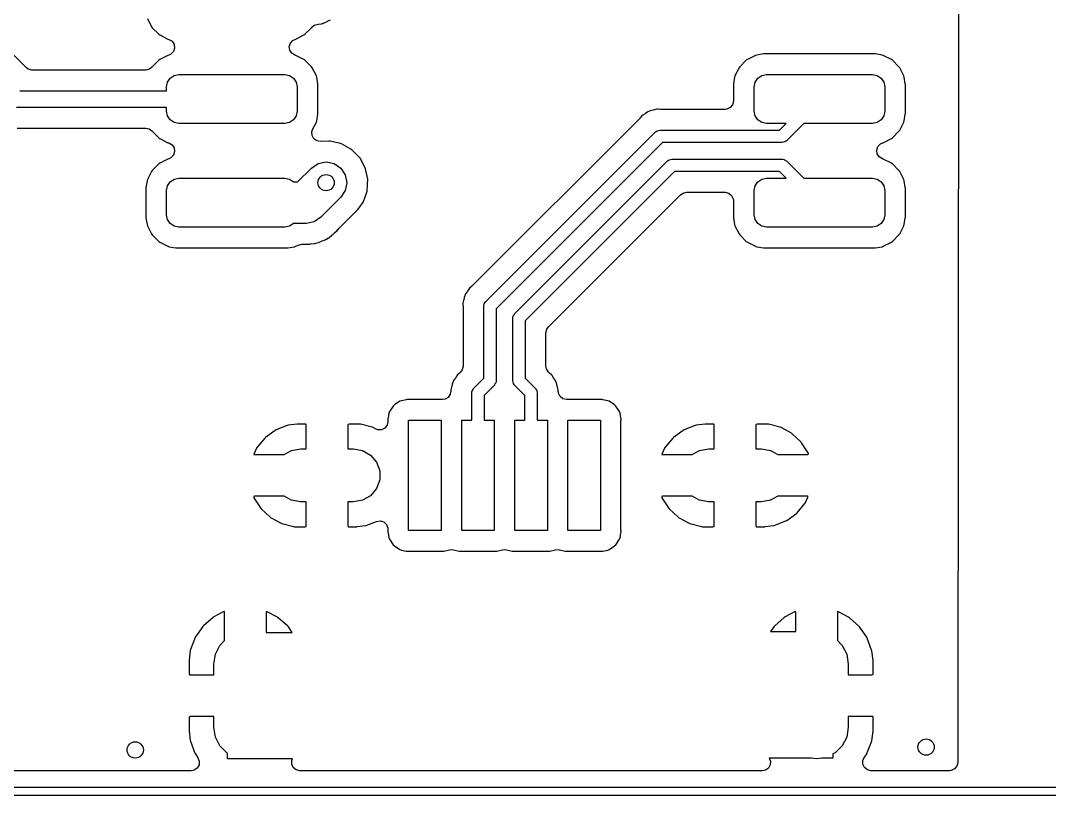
# Model space of a CAD drawing. Extents: x 0 to 4.25, y -4.33 to 0.
# Drawn here: x 1.3265 to 1.8229, y -4.3327 to -3.9587 of the extents above; entities that cross this region are included whole.
import ezdxf

# ---------------------------------------------------------------- set-up
doc = ezdxf.new("R2010")
doc.units = 0
doc.header["$MEASUREMENT"] = 0
doc.layers.add('BLACK', color=7, linetype='CONTINUOUS')

msp = doc.modelspace()

# ---------------------------------------------------------------- linework, layer by layer
at = {"layer": 'BLACK', "linetype": 'CONTINUOUS'}
for p, q in [((1.77953, -3.57802), (1.77861, -4.31675)), ((1.32911, -3.98142), (1.0812, -3.73351)), ((1.38768, -3.95773), (1.38968, -3.96166)), ((1.46704, -3.96194), (1.46817, -3.96096)), ((1.46817, -3.96096), (1.46941, -3.96053)), ((1.46941, -3.96053), (1.46999, -3.96044)), ((1.46999, -3.96044), (1.47017, -3.96041)), ((1.47017, -3.96041), (1.47174, -3.96022)), ((1.47174, -3.96022), (1.47216, -3.9601)), ((1.47216, -3.9601), (1.47225, -3.96008)), ((1.47225, -3.96008), (1.47228, -3.96007)), ((1.47228, -3.96007), (1.47246, -3.96002)), ((1.47246, -3.96002), (1.47249, -3.96001)), ((1.47249, -3.96001), (1.47258, -3.95997)), ((1.47258, -3.95997), (1.47299, -3.95983)), ((1.47299, -3.95983), (1.47438, -3.95908)), ((1.47438, -3.95908), (1.47454, -3.95899)), ((1.47454, -3.95899), (1.47604, -3.95828)), ((1.38968, -3.96166), (1.39004, -3.96215)), ((1.39004, -3.96215), (1.39316, -3.96527)), ((1.39316, -3.96527), (1.39366, -3.96563)), ((1.39366, -3.96563), (1.39759, -3.96764)), ((1.45926, -3.96764), (1.46319, -3.96563)), ((1.46319, -3.96563), (1.46369, -3.96527)), ((1.46369, -3.96527), (1.46681, -3.96215)), ((1.46681, -3.96215), (1.46683, -3.96213)), ((1.46683, -3.96213), (1.46688, -3.96208)), ((1.46688, -3.96208), (1.46703, -3.96193)), ((1.46703, -3.96193), (1.46704, -3.96194)), ((1.39759, -3.96764), (1.398, -3.96777)), ((1.398, -3.96777), (1.39953, -3.96868)), ((1.39953, -3.96868), (1.40051, -3.97017)), ((1.40051, -3.97017), (1.40075, -3.97193)), ((1.4561, -3.97122), (1.45665, -3.96952)), ((1.45665, -3.96952), (1.45788, -3.96824)), ((1.45788, -3.96824), (1.45885, -3.96777)), ((1.45885, -3.96777), (1.45926, -3.96764)), ((1.39759, -3.97551), (1.39366, -3.97752)), ((1.398, -3.97538), (1.39759, -3.97551)), ((1.39897, -3.97491), (1.398, -3.97538)), ((1.4002, -3.97363), (1.39897, -3.97491)), ((1.40075, -3.97193), (1.4002, -3.97363)), ((1.45634, -3.97298), (1.4561, -3.97122)), ((1.45732, -3.97447), (1.45634, -3.97298)), ((1.45885, -3.97538), (1.45732, -3.97447)), ((1.45926, -3.97551), (1.45885, -3.97538)), ((1.46319, -3.97752), (1.45926, -3.97551)), ((1.68105, -3.97551), (1.67712, -3.97752)), ((1.68163, -3.97532), (1.68105, -3.97551)), ((1.6849, -3.97481), (1.68163, -3.97532)), ((1.6852, -3.97478), (1.6849, -3.97481)), ((1.73858, -3.97478), (1.6852, -3.97478)), ((1.73888, -3.97481), (1.73858, -3.97478)), ((1.74215, -3.97532), (1.73888, -3.97481)), ((1.74273, -3.97551), (1.74215, -3.97532)), ((1.74666, -3.97752), (1.74273, -3.97551)), ((1.39316, -3.97788), (1.38982, -3.98122)), ((1.39366, -3.97752), (1.39316, -3.97788)), ((1.46369, -3.97788), (1.46319, -3.97752)), ((1.46681, -3.981), (1.46369, -3.97788)), ((1.46717, -3.98149), (1.46681, -3.981)), ((1.67351, -3.981), (1.67315, -3.98149)), ((1.67663, -3.97788), (1.67351, -3.981)), ((1.67712, -3.97752), (1.67663, -3.97788)), ((1.74715, -3.97788), (1.74666, -3.97752)), ((1.75027, -3.981), (1.74715, -3.97788)), ((1.75063, -3.98149), (1.75027, -3.981)), ((1.3302, -3.9822), (1.32911, -3.98142)), ((1.33194, -3.98259), (1.3302, -3.9822)), ((1.38684, -3.98259), (1.33194, -3.98259)), ((1.38874, -3.98212), (1.38684, -3.98259)), ((1.38979, -3.98119), (1.38874, -3.98212)), ((1.38982, -3.98122), (1.38979, -3.98119)), ((1.39866, -3.98649), (1.40057, -3.98521)), ((1.40057, -3.98521), (1.40283, -3.98476)), ((1.40283, -3.98476), (1.45402, -3.98476)), ((1.45402, -3.98476), (1.45628, -3.98521)), ((1.45628, -3.98521), (1.45819, -3.98649)), ((1.46917, -3.98542), (1.46717, -3.98149)), ((1.46936, -3.986), (1.46917, -3.98542)), ((1.46988, -3.98927), (1.46936, -3.986)), ((1.67095, -3.986), (1.67044, -3.98927)), ((1.67114, -3.98542), (1.67095, -3.986)), ((1.67315, -3.98149), (1.67114, -3.98542)), ((1.68212, -3.98649), (1.68404, -3.98521)), ((1.68404, -3.98521), (1.6863, -3.98476)), ((1.6863, -3.98476), (1.73748, -3.98476)), ((1.73748, -3.98476), (1.73974, -3.98521)), ((1.73974, -3.98521), (1.74166, -3.98649)), ((1.75264, -3.98542), (1.75063, -3.98149)), ((1.75283, -3.986), (1.75264, -3.98542)), ((1.75334, -3.98927), (1.75283, -3.986)), ((1.39693, -3.99067), (1.39738, -3.98841)), ((1.39693, -3.99257), (1.39693, -3.99067)), ((1.39738, -3.98841), (1.39866, -3.98649)), ((1.45819, -3.98649), (1.45947, -3.98841)), ((1.45947, -3.98841), (1.45992, -3.99067)), ((1.45992, -3.99067), (1.45992, -4.00248)), ((1.4699, -3.98957), (1.46988, -3.98927)), ((1.4699, -4.00358), (1.4699, -3.98957)), ((1.67044, -3.98927), (1.67041, -3.98957)), ((1.67041, -3.98957), (1.67041, -3.99756)), ((1.68039, -3.99067), (1.68084, -3.98841)), ((1.68039, -4.00248), (1.68039, -3.99067)), ((1.68084, -3.98841), (1.68212, -3.98649)), ((1.74166, -3.98649), (1.74294, -3.98841)), ((1.74294, -3.98841), (1.74339, -3.99067)), ((1.74339, -3.99067), (1.74339, -4.00248)), ((1.75337, -3.98957), (1.75334, -3.98927)), ((1.75337, -4.00358), (1.75337, -3.98957)), ((1.32615, -3.99257), (1.39693, -3.99257)), ((1.39693, -4.00057), (1.32449, -4.00057)), ((1.39693, -4.00248), (1.39693, -4.00057)), ((1.66891, -4.00069), (1.6673, -4.00146)), ((1.67002, -3.9993), (1.66891, -4.00069)), ((1.67041, -3.99756), (1.67002, -3.9993)), ((1.39738, -4.00474), (1.39693, -4.00248)), ((1.39866, -4.00666), (1.39738, -4.00474)), ((1.45947, -4.00474), (1.45819, -4.00666)), ((1.45992, -4.00248), (1.45947, -4.00474)), ((1.46936, -4.00715), (1.46988, -4.00388)), ((1.46988, -4.00388), (1.4699, -4.00358)), ((1.62518, -4.0059), (1.54428, -4.08679)), ((1.62541, -4.00564), (1.62518, -4.0059)), ((1.62619, -4.00471), (1.62541, -4.00564)), ((1.6267, -4.00428), (1.62619, -4.00471)), ((1.62775, -4.00368), (1.6267, -4.00428)), ((1.62804, -4.00349), (1.62775, -4.00368)), ((1.62903, -4.0028), (1.62804, -4.00349)), ((1.62986, -4.00241), (1.62903, -4.0028)), ((1.63071, -4.0021), (1.62986, -4.00241)), ((1.6319, -4.00189), (1.63071, -4.0021)), ((1.63224, -4.00182), (1.6319, -4.00189)), ((1.63341, -4.0015), (1.63224, -4.00182)), ((1.63408, -4.00144), (1.63341, -4.0015)), ((1.63528, -4.00155), (1.63408, -4.00144)), ((1.63563, -4.00156), (1.63528, -4.00155)), ((1.66641, -4.00156), (1.63563, -4.00156)), ((1.6673, -4.00146), (1.66641, -4.00156)), ((1.68084, -4.00474), (1.68039, -4.00248)), ((1.68212, -4.00666), (1.68084, -4.00474)), ((1.74294, -4.00474), (1.74166, -4.00666)), ((1.74339, -4.00248), (1.74294, -4.00474)), ((1.75283, -4.00715), (1.75334, -4.00388)), ((1.75334, -4.00388), (1.75337, -4.00358)), ((1.32487, -4.01056), (1.38684, -4.01056)), ((1.38684, -4.01056), (1.38858, -4.01095)), ((1.40057, -4.00794), (1.39866, -4.00666)), ((1.40283, -4.00839), (1.40057, -4.00794)), ((1.45402, -4.00839), (1.40283, -4.00839)), ((1.45628, -4.00794), (1.45402, -4.00839)), ((1.45819, -4.00666), (1.45628, -4.00794)), ((1.46737, -4.01127), (1.46917, -4.00773)), ((1.46917, -4.00773), (1.46936, -4.00715)), ((1.68404, -4.00794), (1.68212, -4.00666)), ((1.6863, -4.00839), (1.68404, -4.00794)), ((1.69581, -4.00839), (1.6863, -4.00839)), ((1.69266, -4.01154), (1.69581, -4.00839)), ((1.70434, -4.00839), (1.69604, -4.01669)), ((1.73748, -4.00839), (1.70434, -4.00839)), ((1.73974, -4.00794), (1.73748, -4.00839)), ((1.74166, -4.00666), (1.73974, -4.00794)), ((1.75063, -4.01166), (1.75264, -4.00773)), ((1.75264, -4.00773), (1.75283, -4.00715)), ((1.38858, -4.01095), (1.38979, -4.01196)), ((1.38979, -4.01196), (1.38982, -4.01193)), ((1.38982, -4.01193), (1.39316, -4.01527)), ((1.39316, -4.01527), (1.39366, -4.01563)), ((1.39366, -4.01563), (1.39759, -4.01764)), ((1.46698, -4.01244), (1.46737, -4.01127)), ((1.46709, -4.01422), (1.46698, -4.01244)), ((1.46796, -4.01577), (1.46709, -4.01422)), ((1.46942, -4.01679), (1.46796, -4.01577)), ((1.55081, -4.09437), (1.63276, -4.01243)), ((1.63276, -4.01243), (1.63291, -4.01232)), ((1.63291, -4.01232), (1.63295, -4.01225)), ((1.63295, -4.01225), (1.63308, -4.0122)), ((1.63308, -4.0122), (1.63362, -4.01183)), ((1.63362, -4.01183), (1.63427, -4.01177)), ((1.63427, -4.01177), (1.63489, -4.01154)), ((1.63489, -4.01154), (1.69266, -4.01154)), ((1.74273, -4.01764), (1.74666, -4.01563)), ((1.74666, -4.01563), (1.74715, -4.01527)), ((1.74715, -4.01527), (1.75027, -4.01215)), ((1.75027, -4.01215), (1.75063, -4.01166)), ((1.39759, -4.01764), (1.398, -4.01777)), ((1.398, -4.01777), (1.39953, -4.01868)), ((1.39953, -4.01868), (1.40051, -4.02017)), ((1.40051, -4.02017), (1.40075, -4.02193)), ((1.47118, -4.01708), (1.46942, -4.01679)), ((1.47524, -4.01683), (1.47118, -4.01708)), ((1.47579, -4.01687), (1.47524, -4.01683)), ((1.48083, -4.01801), (1.47579, -4.01687)), ((1.48134, -4.01821), (1.48083, -4.01801)), ((1.48586, -4.02072), (1.48134, -4.01821)), ((1.4863, -4.02105), (1.48586, -4.02072)), ((1.63614, -4.01757), (1.55596, -4.09775)), ((1.6939, -4.01757), (1.63614, -4.01757)), ((1.69452, -4.01735), (1.6939, -4.01757)), ((1.69518, -4.01729), (1.69452, -4.01735)), ((1.69572, -4.01691), (1.69518, -4.01729)), ((1.69584, -4.01687), (1.69572, -4.01691)), ((1.69588, -4.0168), (1.69584, -4.01687)), ((1.69604, -4.01669), (1.69588, -4.0168)), ((1.73957, -4.02122), (1.74012, -4.01952)), ((1.74012, -4.01952), (1.74135, -4.01824)), ((1.74135, -4.01824), (1.74231, -4.01777)), ((1.74231, -4.01777), (1.74273, -4.01764)), ((1.39759, -4.02551), (1.39366, -4.02752)), ((1.398, -4.02538), (1.39759, -4.02551)), ((1.39897, -4.02491), (1.398, -4.02538)), ((1.4002, -4.02363), (1.39897, -4.02491)), ((1.40075, -4.02193), (1.4002, -4.02363)), ((1.48993, -4.02472), (1.4863, -4.02105)), ((1.49026, -4.02517), (1.48993, -4.02472)), ((1.49271, -4.02971), (1.49026, -4.02517)), ((1.64008, -4.0258), (1.6407, -4.02557)), ((1.6407, -4.02557), (1.6939, -4.02557)), ((1.6939, -4.02557), (1.69409, -4.02561)), ((1.69409, -4.02561), (1.69417, -4.02559)), ((1.69417, -4.02559), (1.69429, -4.02564)), ((1.69429, -4.02564), (1.69494, -4.02576)), ((1.69494, -4.02576), (1.69544, -4.02618)), ((1.73981, -4.02298), (1.73957, -4.02122)), ((1.74079, -4.02447), (1.73981, -4.02298)), ((1.74231, -4.02538), (1.74079, -4.02447)), ((1.74273, -4.02551), (1.74231, -4.02538)), ((1.74666, -4.02752), (1.74273, -4.02551)), ((1.39316, -4.02788), (1.39004, -4.031)), ((1.39366, -4.02752), (1.39316, -4.02788)), ((1.46011, -4.03657), (1.46683, -4.02986)), ((1.46683, -4.02986), (1.47007, -4.02769)), ((1.47007, -4.02769), (1.4739, -4.02693)), ((1.4739, -4.02693), (1.47772, -4.02769)), ((1.47772, -4.02769), (1.48097, -4.02986)), ((1.48097, -4.02986), (1.48314, -4.0331)), ((1.4929, -4.03023), (1.49271, -4.02971)), ((1.49398, -4.03528), (1.4929, -4.03023)), ((1.56484, -4.10018), (1.63857, -4.02646)), ((1.63857, -4.02646), (1.63872, -4.02635)), ((1.63872, -4.02635), (1.63876, -4.02628)), ((1.63876, -4.02628), (1.63889, -4.02623)), ((1.63889, -4.02623), (1.63943, -4.02586)), ((1.63943, -4.02586), (1.64008, -4.0258)), ((1.69544, -4.02618), (1.69604, -4.02646)), ((1.69604, -4.02646), (1.70434, -4.03476)), ((1.74715, -4.02788), (1.74666, -4.02752)), ((1.75027, -4.031), (1.74715, -4.02788)), ((1.38768, -4.03542), (1.38749, -4.036)), ((1.38968, -4.03149), (1.38768, -4.03542)), ((1.39004, -4.031), (1.38968, -4.03149)), ((1.39866, -4.03649), (1.40057, -4.03521)), ((1.40057, -4.03521), (1.40283, -4.03476)), ((1.40283, -4.03476), (1.45402, -4.03476)), ((1.45402, -4.03476), (1.45628, -4.03521)), ((1.45628, -4.03521), (1.45819, -4.03649)), ((1.48314, -4.0331), (1.4839, -4.03693)), ((1.49402, -4.03583), (1.49398, -4.03528)), ((1.64195, -4.0316), (1.56999, -4.10356)), ((1.69266, -4.0316), (1.64195, -4.0316)), ((1.68212, -4.03649), (1.68404, -4.03521)), ((1.68404, -4.03521), (1.6863, -4.03476)), ((1.6863, -4.03476), (1.69581, -4.03476)), ((1.69581, -4.03476), (1.69266, -4.0316)), ((1.70434, -4.03476), (1.73748, -4.03476)), ((1.73748, -4.03476), (1.73974, -4.03521)), ((1.73974, -4.03521), (1.74166, -4.03649)), ((1.75063, -4.03149), (1.75027, -4.031)), ((1.75264, -4.03542), (1.75063, -4.03149)), ((1.75283, -4.036), (1.75264, -4.03542)), ((1.38697, -4.03927), (1.38695, -4.03957)), ((1.38695, -4.03957), (1.38695, -4.05358)), ((1.38749, -4.036), (1.38697, -4.03927)), ((1.39693, -4.04067), (1.39738, -4.03841)), ((1.39693, -4.05248), (1.39693, -4.04067)), ((1.39738, -4.03841), (1.39866, -4.03649)), ((1.45819, -4.03649), (1.45825, -4.03657)), ((1.45825, -4.03657), (1.46011, -4.03657)), ((1.4839, -4.03693), (1.48314, -4.04076)), ((1.49363, -4.04099), (1.49387, -4.03782)), ((1.49387, -4.03782), (1.49388, -4.03772)), ((1.49388, -4.03772), (1.49392, -4.03726)), ((1.49388, -4.03772), (1.49388, -4.03772)), ((1.49392, -4.03721), (1.49393, -4.03696)), ((1.49392, -4.03726), (1.49392, -4.03721)), ((1.49393, -4.03696), (1.49402, -4.03583)), ((1.68039, -4.04067), (1.68084, -4.03841)), ((1.68039, -4.05248), (1.68039, -4.04067)), ((1.68084, -4.03841), (1.68212, -4.03649)), ((1.74166, -4.03649), (1.74294, -4.03841)), ((1.74294, -4.03841), (1.74339, -4.04067)), ((1.74339, -4.04067), (1.74339, -4.05248)), ((1.75334, -4.03927), (1.75283, -4.036)), ((1.75337, -4.03957), (1.75334, -4.03927)), ((1.75337, -4.05358), (1.75337, -4.03957)), ((1.48097, -4.044), (1.47132, -4.05365)), ((1.48314, -4.04076), (1.48097, -4.044)), ((1.4917, -4.04636), (1.49282, -4.04339)), ((1.49282, -4.04338), (1.49291, -4.04309)), ((1.49282, -4.04339), (1.49282, -4.04338)), ((1.49291, -4.04309), (1.49301, -4.04292)), ((1.493, -4.04291), (1.49351, -4.04153)), ((1.49301, -4.04292), (1.493, -4.04291)), ((1.49351, -4.04153), (1.49363, -4.04099)), ((1.58114, -4.10653), (1.64491, -4.04276)), ((1.64491, -4.04276), (1.64642, -4.04181)), ((1.64642, -4.04181), (1.64774, -4.04159)), ((1.64774, -4.04159), (1.66641, -4.04159)), ((1.66641, -4.04159), (1.66815, -4.04198)), ((1.66815, -4.04198), (1.66954, -4.04309)), ((1.66954, -4.04309), (1.67031, -4.0447)), ((1.67031, -4.0447), (1.67041, -4.04559)), ((1.67041, -4.04559), (1.67041, -4.05358)), ((1.48018, -4.05891), (1.48894, -4.05014)), ((1.48894, -4.05014), (1.48912, -4.04993)), ((1.48912, -4.04993), (1.49024, -4.04844)), ((1.49024, -4.04844), (1.49025, -4.04843)), ((1.49025, -4.04843), (1.49042, -4.04818)), ((1.49042, -4.04818), (1.49056, -4.04804)), ((1.49055, -4.04803), (1.49144, -4.04685)), ((1.49056, -4.04804), (1.49055, -4.04803)), ((1.49144, -4.04685), (1.4917, -4.04636)), ((1.38695, -4.05358), (1.38697, -4.05388)), ((1.38697, -4.05388), (1.38749, -4.05715)), ((1.39738, -4.05474), (1.39693, -4.05248)), ((1.39866, -4.05666), (1.39738, -4.05474)), ((1.47132, -4.05365), (1.46808, -4.05581)), ((1.67041, -4.05358), (1.67044, -4.05388)), ((1.67044, -4.05388), (1.67095, -4.05715)), ((1.68084, -4.05474), (1.68039, -4.05248)), ((1.68212, -4.05666), (1.68084, -4.05474)), ((1.74294, -4.05474), (1.74166, -4.05666)), ((1.74339, -4.05248), (1.74294, -4.05474)), ((1.75283, -4.05715), (1.75334, -4.05388)), ((1.75334, -4.05388), (1.75337, -4.05358)), ((1.38749, -4.05715), (1.38768, -4.05773)), ((1.38768, -4.05773), (1.38968, -4.06166)), ((1.40057, -4.05794), (1.39866, -4.05666)), ((1.40283, -4.05839), (1.40057, -4.05794)), ((1.45402, -4.05839), (1.40283, -4.05839)), ((1.45628, -4.05794), (1.45402, -4.05839)), ((1.45819, -4.05666), (1.45628, -4.05794)), ((1.45825, -4.05657), (1.45819, -4.05666)), ((1.46425, -4.05657), (1.45825, -4.05657)), ((1.46808, -4.05581), (1.46425, -4.05657)), ((1.47795, -4.06115), (1.47925, -4.06003)), ((1.47925, -4.06003), (1.47962, -4.05961)), ((1.47962, -4.05961), (1.47965, -4.05956)), ((1.47965, -4.05956), (1.48018, -4.05891)), ((1.67095, -4.05715), (1.67114, -4.05773)), ((1.67114, -4.05773), (1.67315, -4.06166)), ((1.68404, -4.05794), (1.68212, -4.05666)), ((1.6863, -4.05839), (1.68404, -4.05794)), ((1.73748, -4.05839), (1.6863, -4.05839)), ((1.73974, -4.05794), (1.73748, -4.05839)), ((1.74166, -4.05666), (1.73974, -4.05794)), ((1.75063, -4.06166), (1.75264, -4.05773)), ((1.75264, -4.05773), (1.75283, -4.05715)), ((1.38968, -4.06166), (1.39004, -4.06215)), ((1.39004, -4.06215), (1.39316, -4.06527)), ((1.39316, -4.06527), (1.39366, -4.06563)), ((1.47017, -4.06583), (1.47165, -4.06516)), ((1.47165, -4.06516), (1.47194, -4.06504)), ((1.47194, -4.06504), (1.47347, -4.06449)), ((1.47347, -4.06449), (1.47395, -4.06423)), ((1.47395, -4.06423), (1.47406, -4.06416)), ((1.47406, -4.06416), (1.47476, -4.06375)), ((1.47476, -4.06375), (1.47487, -4.0637)), ((1.47487, -4.0637), (1.47534, -4.0634)), ((1.47534, -4.0634), (1.47657, -4.06234)), ((1.47657, -4.06234), (1.47682, -4.06214)), ((1.47682, -4.06214), (1.47716, -4.06189)), ((1.47716, -4.06189), (1.47739, -4.0617)), ((1.47739, -4.0617), (1.47774, -4.06135)), ((1.47774, -4.06135), (1.47795, -4.06115)), ((1.67315, -4.06166), (1.67351, -4.06215)), ((1.67351, -4.06215), (1.67663, -4.06527)), ((1.67663, -4.06527), (1.67712, -4.06563)), ((1.74666, -4.06563), (1.74715, -4.06527)), ((1.74715, -4.06527), (1.75027, -4.06215)), ((1.75027, -4.06215), (1.75063, -4.06166)), ((1.39366, -4.06563), (1.39759, -4.06764)), ((1.39759, -4.06764), (1.39817, -4.06783)), ((1.39817, -4.06783), (1.40143, -4.06834)), ((1.40143, -4.06834), (1.40174, -4.06837)), ((1.40174, -4.06837), (1.45511, -4.06837)), ((1.45511, -4.06837), (1.45542, -4.06834)), ((1.45542, -4.06834), (1.45868, -4.06783)), ((1.45868, -4.06783), (1.45926, -4.06764)), ((1.45926, -4.06764), (1.46038, -4.06707)), ((1.46038, -4.06707), (1.4621, -4.06663)), ((1.4621, -4.06663), (1.46251, -4.06665)), ((1.46251, -4.06665), (1.46291, -4.06668)), ((1.46291, -4.06668), (1.46477, -4.06656)), ((1.46477, -4.06656), (1.46502, -4.06656)), ((1.46502, -4.06656), (1.46555, -4.06656)), ((1.46555, -4.06656), (1.46582, -4.06654)), ((1.46582, -4.06654), (1.46613, -4.06649)), ((1.46613, -4.06649), (1.46645, -4.06646)), ((1.46645, -4.06646), (1.46807, -4.06636)), ((1.46807, -4.06636), (1.46861, -4.06625)), ((1.46861, -4.06625), (1.46873, -4.0662)), ((1.46873, -4.0662), (1.46952, -4.06601)), ((1.46952, -4.06601), (1.46964, -4.06599)), ((1.46964, -4.06599), (1.47017, -4.06583)), ((1.67712, -4.06563), (1.68105, -4.06764)), ((1.68105, -4.06764), (1.68163, -4.06783)), ((1.68163, -4.06783), (1.6849, -4.06834)), ((1.6849, -4.06834), (1.6852, -4.06837)), ((1.6852, -4.06837), (1.73858, -4.06837)), ((1.73858, -4.06837), (1.73888, -4.06834)), ((1.73888, -4.06834), (1.74215, -4.06783)), ((1.74215, -4.06783), (1.74273, -4.06764)), ((1.74273, -4.06764), (1.74666, -4.06563)), ((1.54187, -4.08966), (1.54118, -4.09065)), ((1.54206, -4.08936), (1.54187, -4.08966)), ((1.54267, -4.08832), (1.54206, -4.08936)), ((1.5431, -4.0878), (1.54267, -4.08832)), ((1.54402, -4.08703), (1.5431, -4.0878)), ((1.54428, -4.08679), (1.54402, -4.08703)), ((1.53989, -4.09502), (1.53983, -4.0957)), ((1.5402, -4.09386), (1.53989, -4.09502)), ((1.54028, -4.09352), (1.5402, -4.09386)), ((1.54049, -4.09233), (1.54028, -4.09352)), ((1.5408, -4.09147), (1.54049, -4.09233)), ((1.54118, -4.09065), (1.5408, -4.09147)), ((1.55011, -4.09547), (1.55054, -4.09497)), ((1.55054, -4.09497), (1.55081, -4.09437)), ((1.53983, -4.0957), (1.53994, -4.0969)), ((1.53994, -4.0969), (1.53995, -4.09725)), ((1.53995, -4.09725), (1.53995, -4.12553)), ((1.54993, -4.0965), (1.54996, -4.09632)), ((1.54993, -4.13132), (1.54993, -4.0965)), ((1.54994, -4.09624), (1.55, -4.09612)), ((1.54996, -4.09632), (1.54994, -4.09624)), ((1.55, -4.09612), (1.55011, -4.09547)), ((1.55596, -4.09775), (1.55596, -4.13257)), ((1.56457, -4.10078), (1.56484, -4.10018)), ((1.56396, -4.10232), (1.56399, -4.10213)), ((1.56396, -4.13257), (1.56396, -4.10232)), ((1.56397, -4.10205), (1.56403, -4.10193)), ((1.56399, -4.10213), (1.56397, -4.10205)), ((1.56403, -4.10193), (1.56414, -4.10128)), ((1.56414, -4.10128), (1.56457, -4.10078)), ((1.56999, -4.10356), (1.56999, -4.13132)), ((1.57997, -4.10935), (1.58037, -4.10762)), ((1.57997, -4.12553), (1.57997, -4.10935)), ((1.58037, -4.10762), (1.58114, -4.10653)), ((1.53732, -4.12964), (1.53689, -4.13016)), ((1.53824, -4.12887), (1.53732, -4.12964)), ((1.5385, -4.12863), (1.53824, -4.12887)), ((1.53878, -4.12835), (1.5385, -4.12863)), ((1.53955, -4.12726), (1.53878, -4.12835)), ((1.53995, -4.12553), (1.53955, -4.12726)), ((1.5802, -4.12685), (1.57997, -4.12553)), ((1.58114, -4.12835), (1.5802, -4.12685)), ((1.58142, -4.12863), (1.58114, -4.12835)), ((1.58168, -4.12887), (1.58142, -4.12863)), ((1.5826, -4.12964), (1.58168, -4.12887)), ((1.58304, -4.13016), (1.5826, -4.12964)), ((1.53471, -4.13417), (1.5345, -4.13536)), ((1.53502, -4.13331), (1.53471, -4.13417)), ((1.5354, -4.13249), (1.53502, -4.13331)), ((1.53609, -4.1315), (1.5354, -4.13249)), ((1.53628, -4.13121), (1.53609, -4.1315)), ((1.53689, -4.13016), (1.53628, -4.13121)), ((1.54503, -4.13621), (1.54993, -4.13132)), ((1.55508, -4.1347), (1.55018, -4.1396)), ((1.55536, -4.1341), (1.55508, -4.1347)), ((1.55578, -4.1336), (1.55536, -4.1341)), ((1.55589, -4.13295), (1.55578, -4.1336)), ((1.55595, -4.13283), (1.55589, -4.13295)), ((1.55596, -4.13257), (1.55593, -4.13275)), ((1.55593, -4.13275), (1.55595, -4.13283)), ((1.56419, -4.13318), (1.56396, -4.13257)), ((1.56424, -4.13384), (1.56419, -4.13318)), ((1.56462, -4.13438), (1.56424, -4.13384)), ((1.56467, -4.1345), (1.56462, -4.13438)), ((1.56474, -4.13454), (1.56467, -4.1345)), ((1.56484, -4.1347), (1.56474, -4.13454)), ((1.56974, -4.1396), (1.56484, -4.1347)), ((1.56999, -4.13132), (1.57489, -4.13621)), ((1.58364, -4.13121), (1.58304, -4.13016)), ((1.58383, -4.1315), (1.58364, -4.13121)), ((1.58452, -4.13249), (1.58383, -4.1315)), ((1.5849, -4.13331), (1.58452, -4.13249)), ((1.58522, -4.13417), (1.5849, -4.13331)), ((1.58543, -4.13536), (1.58522, -4.13417)), ((1.53379, -4.13907), (1.5328, -4.14055)), ((1.53395, -4.13788), (1.53379, -4.13907)), ((1.53402, -4.13789), (1.53395, -4.13788)), ((1.53411, -4.13687), (1.53402, -4.13789)), ((1.53442, -4.1357), (1.53411, -4.13687)), ((1.5345, -4.13536), (1.53442, -4.1357)), ((1.54415, -4.13835), (1.54418, -4.13816)), ((1.54415, -4.15163), (1.54415, -4.13835)), ((1.54416, -4.13808), (1.54422, -4.13796)), ((1.54418, -4.13816), (1.54416, -4.13808)), ((1.54422, -4.13796), (1.54433, -4.13732)), ((1.54433, -4.13732), (1.54476, -4.13681)), ((1.54476, -4.13681), (1.54503, -4.13621)), ((1.55018, -4.1396), (1.55018, -4.15163)), ((1.56974, -4.15163), (1.56974, -4.1396)), ((1.57489, -4.13621), (1.575, -4.13637)), ((1.575, -4.13637), (1.57507, -4.13641)), ((1.57507, -4.13641), (1.57511, -4.13653)), ((1.57511, -4.13653), (1.57549, -4.13707)), ((1.57549, -4.13707), (1.57555, -4.13773)), ((1.57555, -4.13773), (1.57577, -4.13835)), ((1.57577, -4.13835), (1.57577, -4.15163)), ((1.5855, -4.1357), (1.58543, -4.13536)), ((1.58581, -4.13687), (1.5855, -4.1357)), ((1.5859, -4.13789), (1.58581, -4.13687)), ((1.58593, -4.13788), (1.5859, -4.13789)), ((1.58598, -4.13854), (1.58593, -4.13788)), ((1.58675, -4.14015), (1.58598, -4.13854)), ((1.50629, -4.14476), (1.50451, -4.14742)), ((1.50683, -4.14422), (1.50629, -4.14476)), ((1.50949, -4.14245), (1.50683, -4.14422)), ((1.51019, -4.14216), (1.50949, -4.14245)), ((1.51253, -4.14169), (1.51019, -4.14216)), ((1.51291, -4.14165), (1.51253, -4.14169)), ((1.53004, -4.14165), (1.51291, -4.14165)), ((1.53127, -4.14146), (1.53004, -4.14165)), ((1.5328, -4.14055), (1.53127, -4.14146)), ((1.58814, -4.14126), (1.58675, -4.14015)), ((1.58988, -4.14165), (1.58814, -4.14126)), ((1.60701, -4.14165), (1.58988, -4.14165)), ((1.60739, -4.14169), (1.60701, -4.14165)), ((1.60974, -4.14216), (1.60739, -4.14169)), ((1.61044, -4.14245), (1.60974, -4.14216)), ((1.61309, -4.14422), (1.61044, -4.14245)), ((1.61363, -4.14476), (1.61309, -4.14422)), ((1.61541, -4.14742), (1.61363, -4.14476)), ((1.50422, -4.14812), (1.50376, -4.15046)), ((1.50451, -4.14742), (1.50422, -4.14812)), ((1.6157, -4.14812), (1.61541, -4.14742)), ((1.61616, -4.15046), (1.6157, -4.14812)), ((1.4551, -4.15413), (1.44974, -4.15625)), ((1.45557, -4.15401), (1.4551, -4.15413)), ((1.45986, -4.15347), (1.45557, -4.15401)), ((1.4601, -4.15345), (1.45986, -4.15347)), ((1.46399, -4.15345), (1.4601, -4.15345)), ((1.46413, -4.15356), (1.46399, -4.15345)), ((1.4642, -4.15376), (1.46413, -4.15356)), ((1.46429, -4.15405), (1.4642, -4.15376)), ((1.46429, -4.16541), (1.46429, -4.15405)), ((1.48447, -4.15361), (1.48437, -4.15376)), ((1.48437, -4.15376), (1.48437, -4.16541)), ((1.48496, -4.15345), (1.48447, -4.15361)), ((1.49001, -4.15345), (1.48496, -4.15345)), ((1.49049, -4.15351), (1.49001, -4.15345)), ((1.49607, -4.15495), (1.49049, -4.15351)), ((1.50332, -4.15405), (1.50221, -4.15545)), ((1.50372, -4.15232), (1.50332, -4.15405)), ((1.50376, -4.15046), (1.50372, -4.15084)), ((1.50372, -4.15084), (1.50372, -4.15232)), ((1.5137, -4.20478), (1.5137, -4.15163)), ((1.5137, -4.15163), (1.52945, -4.15163)), ((1.52945, -4.15163), (1.52945, -4.20478)), ((1.53929, -4.20478), (1.53929, -4.15163)), ((1.53929, -4.15163), (1.54415, -4.15163)), ((1.55018, -4.15163), (1.55504, -4.15163)), ((1.55504, -4.15163), (1.55504, -4.20478)), ((1.56488, -4.20478), (1.56488, -4.15163)), ((1.56488, -4.15163), (1.56974, -4.15163)), ((1.57577, -4.15163), (1.58063, -4.15163)), ((1.58063, -4.15163), (1.58063, -4.20478)), ((1.59047, -4.20478), (1.59047, -4.15163)), ((1.59047, -4.15163), (1.60622, -4.15163)), ((1.60622, -4.15163), (1.60622, -4.20478)), ((1.61606, -4.20478), (1.61606, -4.15163)), ((1.61606, -4.15163), (1.6162, -4.15163)), ((1.6162, -4.15084), (1.61616, -4.15046)), ((1.6162, -4.15163), (1.6162, -4.15084)), ((1.65195, -4.15413), (1.64659, -4.15625)), ((1.65243, -4.15401), (1.65195, -4.15413)), ((1.65671, -4.15347), (1.65243, -4.15401)), ((1.65695, -4.15345), (1.65671, -4.15347)), ((1.66084, -4.15345), (1.65695, -4.15345)), ((1.66098, -4.15356), (1.66084, -4.15345)), ((1.66105, -4.15376), (1.66098, -4.15356)), ((1.66114, -4.15405), (1.66105, -4.15376)), ((1.66114, -4.16541), (1.66114, -4.15405)), ((1.68133, -4.15361), (1.68122, -4.15376)), ((1.68122, -4.15376), (1.68122, -4.16541)), ((1.68181, -4.15345), (1.68133, -4.15361)), ((1.68686, -4.15345), (1.68181, -4.15345)), ((1.68734, -4.15351), (1.68686, -4.15345)), ((1.69292, -4.15495), (1.68734, -4.15351)), ((1.44931, -4.15649), (1.44465, -4.15987)), ((1.44974, -4.15625), (1.44931, -4.15649)), ((1.49653, -4.15513), (1.49607, -4.15495)), ((1.49779, -4.15582), (1.49653, -4.15513)), ((1.49883, -4.15622), (1.49779, -4.15582)), ((1.50061, -4.15622), (1.49883, -4.15622)), ((1.50221, -4.15545), (1.50061, -4.15622)), ((1.64617, -4.15649), (1.6415, -4.15987)), ((1.64659, -4.15625), (1.64617, -4.15649)), ((1.69338, -4.15513), (1.69292, -4.15495)), ((1.69843, -4.1579), (1.69338, -4.15513)), ((1.69882, -4.15819), (1.69843, -4.1579)), ((1.70302, -4.16213), (1.69882, -4.15819)), ((1.44062, -4.16465), (1.44036, -4.16506)), ((1.4443, -4.16021), (1.44062, -4.16465)), ((1.44465, -4.15987), (1.4443, -4.16021)), ((1.63747, -4.16465), (1.63721, -4.16506)), ((1.64115, -4.16021), (1.63747, -4.16465)), ((1.6415, -4.15987), (1.64115, -4.16021)), ((1.70333, -4.16251), (1.70302, -4.16213)), ((1.70642, -4.16738), (1.70333, -4.16251)), ((1.43914, -4.16765), (1.43909, -4.16807)), ((1.43909, -4.16807), (1.4393, -4.16817)), ((1.44036, -4.16506), (1.43914, -4.16765)), ((1.4393, -4.16817), (1.45372, -4.16817)), ((1.45372, -4.16817), (1.45716, -4.16619)), ((1.45716, -4.16619), (1.46154, -4.16541)), ((1.46154, -4.16541), (1.46429, -4.16541)), ((1.48437, -4.16541), (1.48713, -4.16541)), ((1.48713, -4.16541), (1.4915, -4.16619)), ((1.4915, -4.16619), (1.49535, -4.16841)), ((1.49535, -4.16841), (1.49821, -4.17181)), ((1.63599, -4.16765), (1.63594, -4.16807)), ((1.63594, -4.16807), (1.63615, -4.16817)), ((1.63721, -4.16506), (1.63599, -4.16765)), ((1.63615, -4.16817), (1.65057, -4.16817)), ((1.65057, -4.16817), (1.65401, -4.16619)), ((1.65401, -4.16619), (1.65839, -4.16541)), ((1.65839, -4.16541), (1.66114, -4.16541)), ((1.68122, -4.16541), (1.68398, -4.16541)), ((1.68398, -4.16541), (1.68835, -4.16619)), ((1.68835, -4.16619), (1.69179, -4.16817)), ((1.69179, -4.16817), (1.70617, -4.16817)), ((1.70617, -4.16817), (1.70657, -4.16804)), ((1.70657, -4.16768), (1.70642, -4.16738)), ((1.70657, -4.16804), (1.70657, -4.16768)), ((1.49821, -4.17181), (1.49973, -4.17599)), ((1.49973, -4.17599), (1.49973, -4.18043)), ((1.49821, -4.18461), (1.49535, -4.18801)), ((1.49973, -4.18043), (1.49821, -4.18461)), ((1.43935, -4.18825), (1.43895, -4.18838)), ((1.43895, -4.18838), (1.43895, -4.18874)), ((1.43895, -4.18874), (1.43909, -4.18904)), ((1.43909, -4.18904), (1.44218, -4.19391)), ((1.45372, -4.18825), (1.43935, -4.18825)), ((1.45716, -4.19023), (1.45372, -4.18825)), ((1.49535, -4.18801), (1.4915, -4.19023)), ((1.6362, -4.18825), (1.6358, -4.18838)), ((1.6358, -4.18838), (1.6358, -4.18874)), ((1.6358, -4.18874), (1.63594, -4.18904)), ((1.63594, -4.18904), (1.63903, -4.19391)), ((1.65057, -4.18825), (1.6362, -4.18825)), ((1.65401, -4.19023), (1.65057, -4.18825)), ((1.69179, -4.18825), (1.68835, -4.19023)), ((1.70621, -4.18825), (1.69179, -4.18825)), ((1.70515, -4.19136), (1.70637, -4.18877)), ((1.70642, -4.18835), (1.70621, -4.18825)), ((1.70637, -4.18877), (1.70642, -4.18835)), ((1.44218, -4.19391), (1.44249, -4.19428)), ((1.44249, -4.19428), (1.44669, -4.19823)), ((1.46154, -4.191), (1.45716, -4.19023)), ((1.46429, -4.191), (1.46154, -4.191)), ((1.46429, -4.20266), (1.46429, -4.191)), ((1.48713, -4.191), (1.48437, -4.191)), ((1.48437, -4.191), (1.48437, -4.20237)), ((1.4915, -4.19023), (1.48713, -4.191)), ((1.63903, -4.19391), (1.63934, -4.19428)), ((1.63934, -4.19428), (1.64354, -4.19823)), ((1.65839, -4.191), (1.65401, -4.19023)), ((1.66114, -4.191), (1.65839, -4.191)), ((1.66114, -4.20266), (1.66114, -4.191)), ((1.68398, -4.191), (1.68122, -4.191)), ((1.68122, -4.191), (1.68122, -4.20237)), ((1.68835, -4.19023), (1.68398, -4.191)), ((1.70121, -4.19621), (1.70489, -4.19177)), ((1.70489, -4.19177), (1.70515, -4.19136)), ((1.44669, -4.19823), (1.44708, -4.19851)), ((1.44708, -4.19851), (1.45213, -4.20129)), ((1.64354, -4.19823), (1.64394, -4.19851)), ((1.64394, -4.19851), (1.64898, -4.20129)), ((1.6962, -4.19993), (1.70086, -4.19654)), ((1.70086, -4.19654), (1.70121, -4.19621)), ((1.45213, -4.20129), (1.45259, -4.20147)), ((1.45259, -4.20147), (1.45817, -4.2029)), ((1.45817, -4.2029), (1.45865, -4.20296)), ((1.45865, -4.20296), (1.4637, -4.20296)), ((1.4637, -4.20296), (1.46419, -4.20281)), ((1.46419, -4.20281), (1.46429, -4.20266)), ((1.48437, -4.20237), (1.48453, -4.20286)), ((1.48453, -4.20286), (1.48467, -4.20296)), ((1.48467, -4.20296), (1.48856, -4.20296)), ((1.48856, -4.20296), (1.48881, -4.20295)), ((1.48881, -4.20295), (1.49309, -4.20241)), ((1.49309, -4.20241), (1.49356, -4.20229)), ((1.49356, -4.20229), (1.49825, -4.20043)), ((1.49825, -4.20043), (1.50001, -4.20016)), ((1.50001, -4.20016), (1.50171, -4.20068)), ((1.50171, -4.20068), (1.50302, -4.20189)), ((1.50302, -4.20189), (1.50367, -4.20354)), ((1.50367, -4.20354), (1.50372, -4.20415)), ((1.50372, -4.20415), (1.50372, -4.20557)), ((1.64898, -4.20129), (1.64944, -4.20147)), ((1.64944, -4.20147), (1.65502, -4.2029)), ((1.65502, -4.2029), (1.65551, -4.20296)), ((1.65551, -4.20296), (1.66055, -4.20296)), ((1.66055, -4.20296), (1.66104, -4.20281)), ((1.66104, -4.20281), (1.66114, -4.20266)), ((1.68122, -4.20237), (1.68138, -4.20286)), ((1.68138, -4.20286), (1.68152, -4.20296)), ((1.68152, -4.20296), (1.68541, -4.20296)), ((1.68541, -4.20296), (1.68566, -4.20295)), ((1.68566, -4.20295), (1.68994, -4.20241)), ((1.68994, -4.20241), (1.69041, -4.20229)), ((1.69041, -4.20229), (1.69577, -4.20017)), ((1.69577, -4.20017), (1.6962, -4.19993)), ((1.50372, -4.20557), (1.50376, -4.20596)), ((1.50376, -4.20596), (1.50422, -4.2083)), ((1.50422, -4.2083), (1.50451, -4.209)), ((1.50451, -4.209), (1.50629, -4.21166)), ((1.52945, -4.20478), (1.5137, -4.20478)), ((1.55504, -4.20478), (1.53929, -4.20478)), ((1.58063, -4.20478), (1.56488, -4.20478)), ((1.60622, -4.20478), (1.59047, -4.20478)), ((1.61363, -4.21166), (1.61541, -4.209)), ((1.61541, -4.209), (1.6157, -4.2083)), ((1.6157, -4.2083), (1.61616, -4.20596)), ((1.6162, -4.20478), (1.61606, -4.20478)), ((1.61616, -4.20596), (1.6162, -4.20557)), ((1.6162, -4.20557), (1.6162, -4.20478)), ((1.50629, -4.21166), (1.50683, -4.21219)), ((1.50683, -4.21219), (1.50949, -4.21397)), ((1.50949, -4.21397), (1.51019, -4.21426)), ((1.51019, -4.21426), (1.51253, -4.21473)), ((1.53062, -4.21473), (1.53335, -4.21418)), ((1.53335, -4.21418), (1.53336, -4.21422)), ((1.53336, -4.21422), (1.53459, -4.21401)), ((1.53459, -4.21401), (1.53539, -4.21419)), ((1.53539, -4.21419), (1.53539, -4.21418)), ((1.53539, -4.21418), (1.53812, -4.21473)), ((1.55621, -4.21473), (1.55894, -4.21418)), ((1.55894, -4.21418), (1.55895, -4.21422)), ((1.55895, -4.21422), (1.56018, -4.21401)), ((1.56018, -4.21401), (1.56098, -4.21419)), ((1.56098, -4.21419), (1.56098, -4.21418)), ((1.56098, -4.21418), (1.56371, -4.21473)), ((1.5818, -4.21473), (1.58453, -4.21418)), ((1.58453, -4.21418), (1.58454, -4.21422)), ((1.58454, -4.21422), (1.58578, -4.21401)), ((1.58578, -4.21401), (1.58657, -4.21419)), ((1.58657, -4.21419), (1.58657, -4.21418)), ((1.58657, -4.21418), (1.5893, -4.21473)), ((1.60739, -4.21473), (1.60974, -4.21426)), ((1.60974, -4.21426), (1.61044, -4.21397)), ((1.61044, -4.21397), (1.61309, -4.21219)), ((1.61309, -4.21219), (1.61363, -4.21166)), ((1.51253, -4.21473), (1.51291, -4.21476)), ((1.51291, -4.21476), (1.53024, -4.21476)), ((1.53024, -4.21476), (1.53062, -4.21473)), ((1.53812, -4.21473), (1.5385, -4.21476)), ((1.5385, -4.21476), (1.55583, -4.21476)), ((1.55583, -4.21476), (1.55621, -4.21473)), ((1.56371, -4.21473), (1.56409, -4.21476)), ((1.56409, -4.21476), (1.58142, -4.21476)), ((1.58142, -4.21476), (1.5818, -4.21473)), ((1.5893, -4.21473), (1.58968, -4.21476)), ((1.58968, -4.21476), (1.60701, -4.21476)), ((1.60701, -4.21476), (1.60739, -4.21473)), ((1.42459, -4.24397), (1.41976, -4.24647)), ((1.42479, -4.24397), (1.42459, -4.24397)), ((1.42484, -4.24413), (1.42479, -4.24397)), ((1.42492, -4.24437), (1.42484, -4.24413)), ((1.44509, -4.24396), (1.445, -4.24413)), ((1.445, -4.24413), (1.445, -4.254)), ((1.4455, -4.24404), (1.44509, -4.24396)), ((1.4504, -4.24663), (1.4455, -4.24404)), ((1.70019, -4.24397), (1.69535, -4.24647)), ((1.70038, -4.24397), (1.70019, -4.24397)), ((1.70043, -4.24413), (1.70038, -4.24397)), ((1.70051, -4.24437), (1.70043, -4.24413)), ((1.72068, -4.24396), (1.72059, -4.24413)), ((1.72059, -4.24413), (1.72059, -4.25798)), ((1.72109, -4.24404), (1.72068, -4.24396)), ((1.72599, -4.24663), (1.72109, -4.24404)), ((1.41937, -4.24673), (1.41476, -4.25075)), ((1.41976, -4.24647), (1.41937, -4.24673)), ((1.42492, -4.25798), (1.42492, -4.24437)), ((1.45078, -4.2469), (1.4504, -4.24663)), ((1.45535, -4.25096), (1.45078, -4.2469)), ((1.69496, -4.24673), (1.69035, -4.25075)), ((1.69535, -4.24647), (1.69496, -4.24673)), ((1.70051, -4.2536), (1.70051, -4.24437)), ((1.72637, -4.2469), (1.72599, -4.24663)), ((1.73094, -4.25096), (1.72637, -4.2469)), ((1.41445, -4.2511), (1.41093, -4.2561)), ((1.41476, -4.25075), (1.41445, -4.2511)), ((1.445, -4.254), (1.4575, -4.254)), ((1.45566, -4.25132), (1.45535, -4.25096)), ((1.4575, -4.254), (1.45566, -4.25132)), ((1.69004, -4.2511), (1.68828, -4.2536)), ((1.68828, -4.2536), (1.70051, -4.2536)), ((1.69035, -4.25075), (1.69004, -4.2511)), ((1.73125, -4.25132), (1.73094, -4.25096)), ((1.73471, -4.25636), (1.73125, -4.25132)), ((1.41071, -4.25652), (1.40849, -4.26221)), ((1.41093, -4.2561), (1.41071, -4.25652)), ((1.42262, -4.26028), (1.42492, -4.25798)), ((1.72059, -4.25798), (1.72289, -4.26028)), ((1.73493, -4.25677), (1.73471, -4.25636)), ((1.73709, -4.26249), (1.73493, -4.25677)), ((1.40837, -4.26267), (1.40776, -4.26733)), ((1.40849, -4.26221), (1.40837, -4.26267)), ((1.42045, -4.26454), (1.42262, -4.26028)), ((1.72289, -4.26028), (1.72506, -4.26454)), ((1.7372, -4.26295), (1.73709, -4.26249)), ((1.73775, -4.26748), (1.7372, -4.26295)), ((1.40776, -4.26733), (1.40774, -4.26759)), ((1.40774, -4.26759), (1.40774, -4.27387)), ((1.4197, -4.26925), (1.42045, -4.26454)), ((1.72506, -4.26454), (1.72581, -4.26925)), ((1.73777, -4.26772), (1.73775, -4.26748)), ((1.73777, -4.27417), (1.73777, -4.26772)), ((1.40774, -4.27387), (1.4079, -4.27436)), ((1.4197, -4.27447), (1.4197, -4.26925)), ((1.72581, -4.26925), (1.72581, -4.27447)), ((1.4079, -4.27436), (1.40805, -4.27447)), ((1.40805, -4.27447), (1.4197, -4.27447)), ((1.72581, -4.27447), (1.73717, -4.27447)), ((1.73717, -4.27447), (1.73766, -4.27431)), ((1.73766, -4.27431), (1.73777, -4.27417)), ((1.40785, -4.29471), (1.40774, -4.29485)), ((1.40774, -4.29485), (1.40774, -4.3013)), ((1.40834, -4.29455), (1.40785, -4.29471)), ((1.4197, -4.29455), (1.40834, -4.29455)), ((1.4197, -4.29976), (1.4197, -4.29455)), ((1.73746, -4.29455), (1.72581, -4.29455)), ((1.72581, -4.29455), (1.72581, -4.29976)), ((1.73761, -4.29465), (1.73746, -4.29455)), ((1.73777, -4.29514), (1.73761, -4.29465)), ((1.73777, -4.30143), (1.73777, -4.29514)), ((1.40774, -4.3013), (1.40776, -4.30153)), ((1.40776, -4.30153), (1.40831, -4.30607)), ((1.42045, -4.30448), (1.4197, -4.29976)), ((1.72581, -4.29976), (1.72506, -4.30448)), ((1.73714, -4.30635), (1.73775, -4.30168)), ((1.73775, -4.30168), (1.73777, -4.30143)), ((1.40831, -4.30607), (1.40842, -4.30652)), ((1.40842, -4.30652), (1.41058, -4.31224)), ((1.42262, -4.30873), (1.42045, -4.30448)), ((1.42599, -4.31211), (1.42262, -4.30873)), ((1.72289, -4.30873), (1.71952, -4.31211)), ((1.72506, -4.30448), (1.72289, -4.30873)), ((1.7348, -4.3125), (1.73702, -4.3068)), ((1.73702, -4.3068), (1.73714, -4.30635)), ((1.41058, -4.31224), (1.4108, -4.31266)), ((1.4108, -4.31266), (1.41205, -4.31448)), ((1.4263, -4.31226), (1.42599, -4.31211)), ((1.4263, -4.31502), (1.4263, -4.31226)), ((1.71952, -4.31211), (1.71843, -4.31266)), ((1.71843, -4.31266), (1.71843, -4.31463)), ((1.7335, -4.31445), (1.73458, -4.31291)), ((1.73458, -4.31291), (1.7348, -4.3125)), ((1.41258, -4.31791), (1.4117, -4.31946)), ((1.41205, -4.31448), (1.41271, -4.31614)), ((1.41271, -4.31614), (1.41258, -4.31791)), ((1.45765, -4.31502), (1.4263, -4.31502)), ((1.45728, -4.31586), (1.45765, -4.31502)), ((1.45728, -4.31764), (1.45728, -4.31586)), ((1.45805, -4.31924), (1.45728, -4.31764)), ((1.68817, -4.31791), (1.68729, -4.31946)), ((1.70807, -4.31463), (1.6877, -4.31463)), ((1.6877, -4.31463), (1.6883, -4.31614)), ((1.6883, -4.31614), (1.68817, -4.31791)), ((1.71055, -4.31502), (1.70807, -4.31463)), ((1.71304, -4.31463), (1.71055, -4.31502)), ((1.71843, -4.31463), (1.71304, -4.31463)), ((1.73287, -4.31586), (1.7335, -4.31445)), ((1.73287, -4.31764), (1.73287, -4.31586)), ((1.73364, -4.31924), (1.73287, -4.31764)), ((1.77821, -4.31849), (1.7771, -4.31988)), ((1.77861, -4.31675), (1.77821, -4.31849)), ((1.40875, -4.32075), (0.013961, -4.32075)), ((1.41023, -4.32047), (1.40875, -4.32075)), ((1.4117, -4.31946), (1.41023, -4.32047)), ((1.45945, -4.32035), (1.45805, -4.31924)), ((1.46118, -4.32075), (1.45945, -4.32035)), ((1.68434, -4.32075), (1.46118, -4.32075)), ((1.68582, -4.32047), (1.68434, -4.32075)), ((1.68729, -4.31946), (1.68582, -4.32047)), ((1.73504, -4.32035), (1.73364, -4.31924)), ((1.73677, -4.32075), (1.73504, -4.32035)), ((1.77461, -4.32075), (1.73677, -4.32075)), ((1.7755, -4.32065), (1.77461, -4.32075)), ((1.7771, -4.31988), (1.7755, -4.32065)), ((4.25197, -4.33268), (0, -4.33268)), ((0.001969, -4.32874), (4.25, -4.32874))]:
    msp.add_line(p, q, dxfattribs=at)
at = {"layer": 'BLACK'}
for centre in [(1.4739, -4.03693), (1.38177, -4.31071), (1.76339, -4.30937)]:
    msp.add_circle(centre, 0.003937, dxfattribs=at)

doc.saveas('drawing.dxf')
